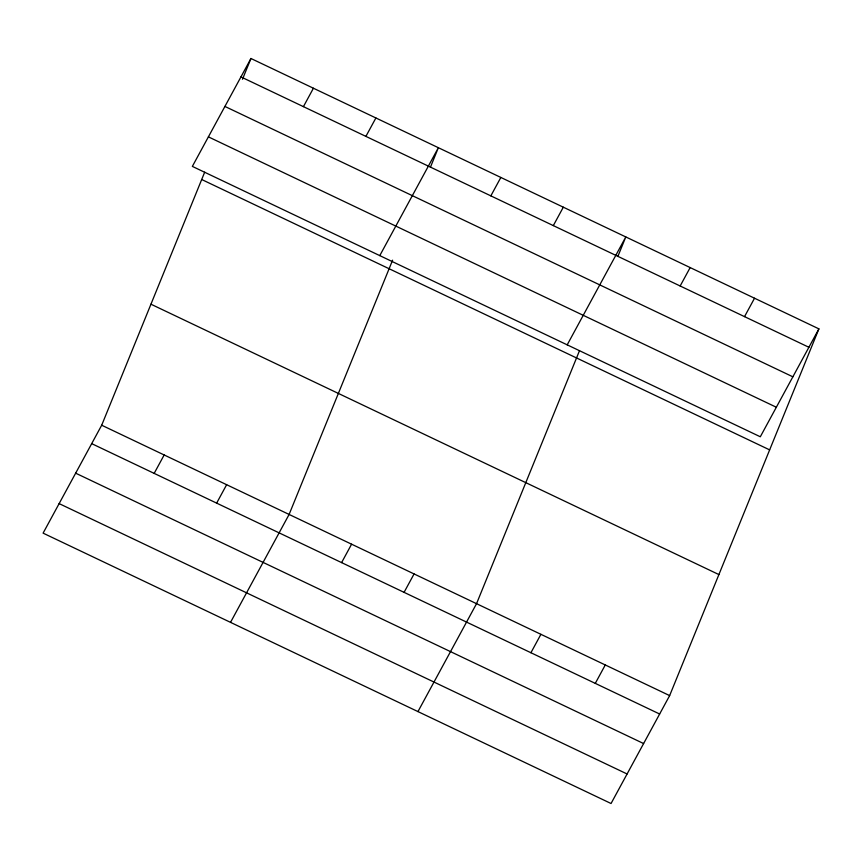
<?xml version="1.0" encoding="UTF-8"?>
<svg xmlns="http://www.w3.org/2000/svg" width="862" height="862" viewBox="0 0 862 862"><rect width="100%" height="100%" fill="white"/><g stroke="black" fill="none" stroke-linecap="round" stroke-linejoin="round"><path stroke-width="1.29" d="M818.9 328.864L760.306 436.775L192.355 166.398L250.95 58.487L818.9 328.864L669.645 695.602L611.05 803.513L43.1 533.136L101.694 425.225L204.682 172.174M242.491 79.261L250.95 58.487M392.598 260.173L289.115 514.442L230.52 622.364M430.407 167.271L438.37 147.704L379.776 255.626M579.523 350.618L476.546 603.669L417.951 711.592M617.838 256.488L625.801 236.931L567.196 344.854M303.424 106.64L313.423 88.226M154.169 473.378L164.168 454.964M365.897 136.379L375.897 117.965M216.642 503.117L226.641 484.703M490.844 195.868L500.844 177.453M341.6 562.606L351.599 544.191M553.318 225.607L563.317 207.192M404.073 592.345L414.072 573.93M680.161 285.99L690.16 267.576M530.917 652.728L540.916 634.313M744.531 316.634L754.53 298.22M595.286 683.372L605.275 664.958M240.951 76.901L808.901 347.278M224.917 106.435L792.868 376.813M208.388 136.864L776.339 407.241M201.697 179.511L769.647 449.889M150.947 304.2L718.897 574.577M101.694 425.225L669.645 695.602M91.695 443.639L659.645 714.016M75.662 473.173L643.612 743.55M59.133 503.602L627.094 773.979"/></g></svg>
